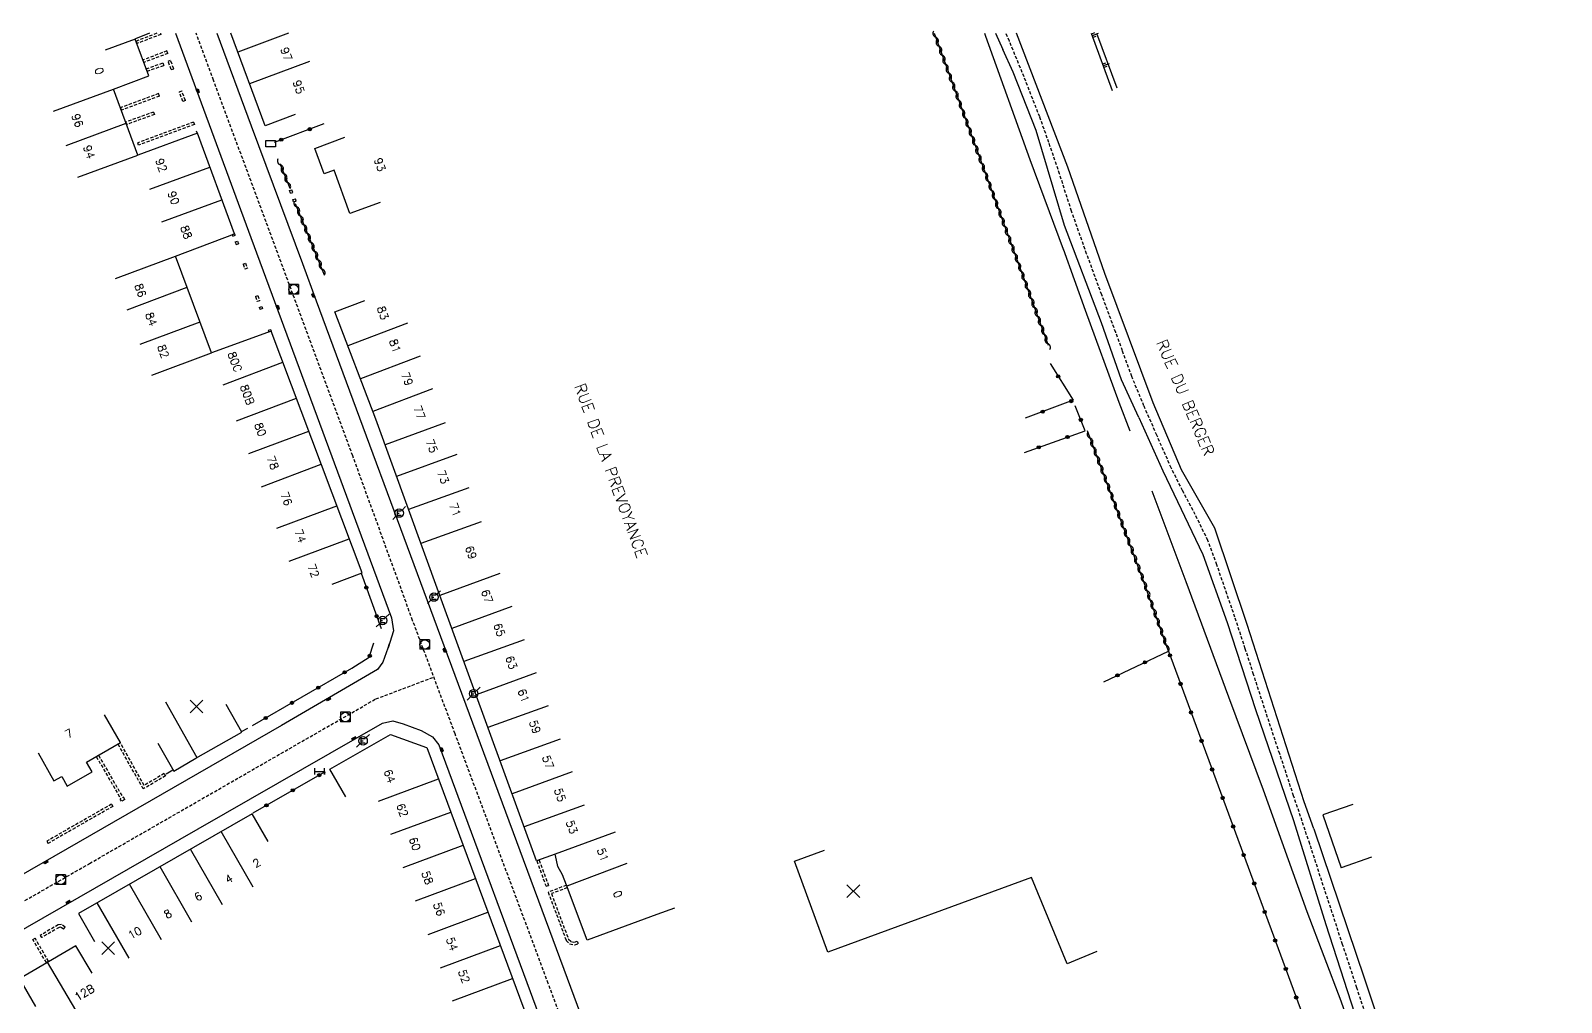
# Model space of a CAD drawing. Header units: millimetres. Extents: x 79000 to 80000, y 143000 to 144000.
# Drawn here: x 79743.2 to 79982.4, y 143848.5 to 144000.4 of the extents above; entities that cross this region are included whole.
import ezdxf
from ezdxf.enums import TextEntityAlignment as Align

# ---------------------------------------------------------------- set-up
doc = ezdxf.new("R2010")
doc.units = ezdxf.units.MM
doc.linetypes.add('DASHED', pattern=[0.75, 0.5, -0.25])
doc.layers.get('0').update_dxf_attribs({"linetype": 'CONTINUOUS'})
for name, color, linetype in [('W0001', 6, 'DASHED'), ('W0008', 7, 'CONTINUOUS'), ('W0100', 7, 'CONTINUOUS'), ('W0112', 1, 'DASHED'), ('W0211', 2, 'CONTINUOUS'), ('W0302', 3, 'CONTINUOUS'), ('W0310', 3, 'CONTINUOUS'), ('W0322', 7, 'CONTINUOUS'), ('W0400', 7, 'CONTINUOUS'), ('W0420', 7, 'CONTINUOUS'), ('W0471', 7, 'CONTINUOUS'), ('W0989', 7, 'CONTINUOUS'), ('W0991', 7, 'CONTINUOUS'), ('W1102', 7, 'CONTINUOUS'), ('W1471', 7, 'CONTINUOUS'), ('W1474', 7, 'CONTINUOUS')]:
    doc.layers.add(name, color=color, linetype=linetype)
doc.styles.get("Standard").update_dxf_attribs({"font": 'romans.shx', "width": 0.85})

# ---------------------------------------------------------------- blocks, each defined once
blk = doc.blocks.new('T420')
for p, q in [((0.75, 0.75), (-0.75, 0.75)), ((-0.75, 0.75), (-0.75, -0.75)), ((0.75, 0.75), (0.75, -0.75)), ((0.75, -0.75), (-0.75, -0.75))]:
    blk.add_line(p, q)
blk.add_ellipse((0, 0), major_axis=(-0.53, 0.53), ratio=1, start_param=3.926991, end_param=10.210176)
blk = doc.blocks.new('T400')
for p, q in [((-0.15, 0.3), (0.15, 0.3)), ((-0.15, -0.25), (-0.15, 0.3)), ((-0.15, 0.15), (0.15, 0.15)), ((-0.15, 0), (0.15, 0)), ((0.15, 0.3), (0.15, -0.25)), ((-0.15, -0.15), (0.15, -0.15)), ((-0.15, -0.25), (-0.15, -0.3)), ((-0.15, -0.3), (0.15, -0.3)), ((0.15, -0.3), (0.15, -0.25))]:
    blk.add_line(p, q)
blk = doc.blocks.new('T471')
for p, q in [((-0.333334, 0.333334), (-0.333334, -0.333334)), ((-0.333334, 0.333334), (0.333334, 0.333334)), ((-0.333334, 0), (0, 0)), ((0.500001, 0.500001), (1.000002, 1.000002)), ((-0.500001, -0.500001), (-1.000002, -1.000002)), ((-0.333334, -0.333334), (0.333334, -0.333334))]:
    blk.add_line(p, q)
blk.add_ellipse((0, 0), major_axis=(0.471405, 0.471405), ratio=1, start_param=5.4977871438, end_param=11.780972451)
blk = doc.blocks.new('t991o')
at = {"color": 0, "linetype": 'Continuous'}
for p, q in [((-1, 1), (1, -1)), ((-1, -1), (1, 1))]:
    blk.add_line(p, q, dxfattribs=at)
blk = doc.blocks.new('t322o')
at = {"color": 0, "linetype": 'Continuous'}
for radius in [0.25, 0.15]:
    blk.add_circle((0, 0), radius, dxfattribs=at)
blk = doc.blocks.new('t310o')
at = {"color": 0, "linetype": 'Continuous'}
for centre, start, end in [((-0.5, 0.38), 216.8699, 323.1304), ((0.5, -0.37), 36.8699, 143.1303)]:
    blk.add_arc(centre, 0.625, start, end, dxfattribs=at)
blk = doc.blocks.new('t211o')
at = {"color": 0, "linetype": 'Continuous'}
for p, q in [((-0.29, 0.5), (-0.29, 0)), ((0, 1), (0, 0)), ((0.29, 0.5), (0.29, 0))]:
    blk.add_line(p, q, dxfattribs=at)
blk = doc.blocks.new('T1471')
at = {"color": 0, "linetype": 'Continuous', "flags": 128}
blk.add_lwpolyline([(-0.75, -0.5), (-0.75, 0.5), (0.75, 0.5), (0.75, -0.5), (-0.75, -0.5)], dxfattribs=at)
blk = doc.blocks.new('T1474')
at = {"color": 0, "linetype": 'Continuous', "flags": 128}
for points in [[(-0.75, -0.5), (-0.75, 0.5)], [(-0.75, 0), (0.75, 0)], [(0.75, 0), (0.75, -0.5), (0.75, 0.5)]]:
    blk.add_lwpolyline(points, dxfattribs=at)

msp = doc.modelspace()

# ---------------------------------------------------------------- linework, layer by layer
at = {"layer": 'W0001'}
for points in [[(79879.2, 143703.41), (79868.32, 143732.67), (79857.21, 143762.43), (79844.23, 143797.23), (79824.12, 143851.49), (79809.56, 143890.52), (79802.92, 143908.25), (79793.56, 143933.98), (79771.83, 143992.66), (79769.09, 144000)], [(79953.66, 143841.12), (79950.46, 143850.81), (79948.24, 143857.57), (79945.91, 143864.67), (79943.09, 143873.33), (79940.58, 143880.83), (79938.4, 143887.4), (79936.03, 143894.52), (79934.33, 143899.78), (79933.02, 143903.82), (79931.41, 143908.76), (79930.16, 143912.37), (79928.58, 143916.94), (79927.18, 143920.75), (79925.21, 143924.77), (79923.23, 143928.53), (79921.45, 143932.07), (79919.21, 143937.17), (79917.19, 143941.78), (79915.29, 143946.35), (79913.83, 143950.38), (79912.79, 143953.25), (79910.6, 143959.14), (79908.24, 143965.53), (79905.87, 143972.21), (79904.01, 143978.02), (79902.35, 143982.91), (79900.9, 143986.93), (79898.46, 143993.19), (79896.16, 143998.77), (79895.62, 144000)], [(79716.34, 143849.52), (79752.44, 143870.25), (79797.2, 143895.98), (79806.24, 143899.38)]]:
    msp.add_lwpolyline(points, dxfattribs=at)
at = {"layer": 'W0008'}
for p, q in [((79896.74, 143993.94), (79895.14, 143997.46)), ((79916.38, 143939.95), (79913.68, 143945.84)), ((79943.72, 143875.68), (79942.25, 143879.87))]:
    msp.add_line(p, q, dxfattribs=at)
for points in [[(79765.9, 144000), (79769.53, 143990.12), (79777.66, 143968.11), (79799.65, 143908.64), (79799.94, 143906.6), (79799.09, 143903.95), (79799.31, 143904.64), (79798.29, 143901.74), (79797.44, 143900.55), (79782.45, 143891.84), (79745.16, 143870.36), (79714.21, 143852.58)], [(79772.34, 144000), (79777.72, 143985.52), (79785.7, 143964.03), (79787.86, 143958.21), (79807.82, 143904.34), (79827.08, 143852.31), (79848.43, 143794.67), (79870.53, 143735.49), (79881.46, 143706), (79882.27, 143704.24)], [(79893.98, 144000), (79895.14, 143997.46)], [(79942.25, 143879.87), (79933.3, 143907.62), (79928.29, 143922.65), (79923.05, 143931.77), (79918.61, 143942.26), (79911.08, 143962.44), (79905.31, 143979.06), (79897.26, 144000)], [(79913.68, 143945.84), (79910.56, 143954.75), (79904.76, 143969.94), (79900.34, 143984.82), (79896.74, 143993.94)], [(79916.38, 143939.95), (79920.16, 143931.61), (79926.38, 143918.52), (79930.18, 143907.94), (79934.6, 143894.31), (79940.54, 143876.95), (79945.63, 143860.72), (79951.22, 143843.33), (79956.52, 143828.1), (79961.76, 143813.04), (79970.47, 143791.1), (79976.35, 143776.01), (79979.83, 143766.72)], [(79718.46, 143846.46), (79769.41, 143875.67), (79798.23, 143892.17), (79799.84, 143892.53), (79801.44, 143892.09), (79804.24, 143891.03), (79806.05, 143890.06), (79807.01, 143888.82), (79824.28, 143842.23), (79846.24, 143783.12), (79875.47, 143704.79), (79876.22, 143702.37)], [(79943.72, 143875.68), (79951.64, 143852.23), (79959.08, 143829.78), (79967.25, 143806.91), (79973.75, 143789.91), (79978.26, 143777.93), (79982.42, 143767.66)]]:
    msp.add_lwpolyline(points, dxfattribs=at)
at = {"layer": 'W0100'}
for points in [[(79784.59, 143987.31), (79779.91, 143985.56), (79774.51, 144000)], [(79790.35, 143913.91), (79795.03, 143915.67), (79780.83, 143953.46), (79771.52, 143950.07), (79765.86, 143965.17), (79775.12, 143968.67), (79769.3, 143984.39), (79760, 143980.98), (79756.21, 143991.29), (79761.7, 143993.35), (79759.59, 143999.08), (79754.9, 143997.35)], [(79797.83, 143973.57), (79793.13, 143971.86), (79790.67, 143978.63), (79789.1, 143978.05), (79787.63, 143982.01), (79792.31, 143983.75)], [(79843.82, 143863.27), (79841.09, 143862.29), (79830.21, 143858.26), (79826.96, 143866.85), (79826.32, 143868.48), (79825.59, 143869.8), (79825.42, 143870.77), (79825.2, 143871.72), (79822.28, 143870.67), (79807.17, 143912.16), (79797.16, 143939.7), (79790.77, 143956.46), (79795.44, 143958.24)], [(79763.11, 143889.03), (79765.62, 143884.7), (79769.06, 143886.7), (79776.23, 143890.76), (79773.77, 143895.11)], [(79744.42, 143887.52), (79746.89, 143883.18), (79748.09, 143883.86), (79748.95, 143882.36), (79752.84, 143884.57), (79751.96, 143886.11), (79757.27, 143889.16), (79754.78, 143893.5)], [(79792.51, 143880.65), (79790.01, 143884.98), (79799.48, 143890.42), (79805.1, 143888.37), (79805.14, 143888.39), (79833.58, 143811.75), (79853.74, 143757.56), (79865.46, 143725.96), (79864.32, 143725.46), (79865.21, 143723.02), (79866.43, 143723.42), (79874.48, 143701.73)], [(79780.34, 143873.68), (79777.85, 143878.01), (79750.71, 143862.42), (79753.21, 143858.08)], [(79909.81, 143856.5), (79905.19, 143854.59), (79899.62, 143868.08), (79867.82, 143856.4), (79862.6, 143870.59), (79867.29, 143872.32)], [(79752.84, 143853.09), (79750.31, 143857.4), (79741.48, 143852.21), (79744.01, 143847.9)]]:
    msp.add_lwpolyline(points, dxfattribs=at)
at = {"layer": 'W0112'}
for p, q in [((79762.94, 144000), (79759.72, 143998.79)), ((79759.72, 143998.79), (79759.86, 143998.41)), ((79764.68, 143996.87), (79764.54, 143997.25)), ((79760.79, 143995.83), (79760.93, 143995.45)), ((79763.9, 143995.37), (79764.03, 143994.99)), ((79764.73, 143995.65), (79765.1, 143995.79)), ((79761.44, 143994.07), (79761.3, 143994.45)), ((79765.22, 143994.32), (79765.59, 143994.46)), ((79763.35, 143990.2), (79763.22, 143990.58)), ((79766.48, 143990.85), (79766.86, 143990.99)), ((79757.29, 143988.37), (79757.43, 143987.99)), ((79762.45, 143987.7), (79762.58, 143987.33)), ((79767.42, 143989.48), (79767.04, 143989.34)), ((79758.25, 143985.75), (79758.12, 143986.13)), ((79768.7, 143986.12), (79768.84, 143985.75)), ((79760.12, 143982.52), (79759.98, 143982.9)), ((79783.7, 143975.42), (79784.07, 143975.56)), ((79783.85, 143975), (79784.23, 143975.14)), ((79784.22, 143974.03), (79784.61, 143974.13)), ((79784.32, 143973.65), (79784.71, 143973.74)), ((79775.12, 143968.67), (79774.75, 143968.52)), ((79774.83, 143968.32), (79775.2, 143968.47)), ((79775.18, 143967.4), (79775.56, 143967.53)), ((79775.34, 143966.97), (79775.72, 143967.1)), ((79776.43, 143963.94), (79776.81, 143964.08)), ((79777.1, 143963.29), (79776.73, 143963.15)), ((79778.35, 143958.86), (79778.72, 143959)), ((79779.02, 143958.2), (79778.64, 143958.06)), ((79778.97, 143957.15), (79779.35, 143957.28)), ((79779.45, 143956.99), (79779.08, 143956.85)), ((79780.76, 143953.66), (79780.38, 143953.53)), ((79780.45, 143953.33), (79780.83, 143953.46)), ((79756.91, 143888.92), (79757.26, 143889.11)), ((79753.5, 143886.96), (79753.85, 143887.16)), ((79753.5, 143886.96), (79757.31, 143880.36)), ((79753.85, 143887.16), (79757.66, 143880.56)), ((79764.13, 143884.31), (79764.33, 143883.97)), ((79757.31, 143880.36), (79757.23, 143880.32)), ((79757.43, 143879.97), (79757.23, 143880.32)), ((79757.76, 143880.61), (79757.66, 143880.56)), ((79757.95, 143880.26), (79757.76, 143880.61)), ((79755.89, 143879.52), (79756.09, 143879.18)), ((79745.76, 143873.74), (79745.96, 143873.39)), ((79822.7, 143870.79), (79822.32, 143870.66)), ((79822.32, 143870.66), (79823.77, 143866.68)), ((79822.7, 143870.79), (79824.14, 143866.82)), ((79823.77, 143866.68), (79824.14, 143866.82)), ((79826.95, 143866.84), (79827.09, 143866.46)), ((79743.59, 143858.35), (79743.94, 143858.56)), ((79744.74, 143859.02), (79744.95, 143858.67)), ((79748.4, 143859.98), (79748.63, 143860.31)), ((79828.65, 143858.1), (79828.79, 143857.73)), ((79745.7, 143854.76), (79746.05, 143854.96))]:
    msp.add_line(p, q, dxfattribs=at)
for points in [[(79763.54, 144000), (79763.59, 143999.82), (79759.86, 143998.41)], [(79764.54, 143997.25), (79760.79, 143995.83)], [(79764.68, 143996.87), (79760.93, 143995.45)], [(79761.3, 143994.45), (79763.9, 143995.37)], [(79761.44, 143994.07), (79764.03, 143994.99)], [(79765.22, 143994.32), (79764.73, 143995.65)], [(79765.59, 143994.46), (79765.1, 143995.79)], [(79763.22, 143990.58), (79757.29, 143988.37)], [(79763.35, 143990.2), (79757.43, 143987.99)], [(79767.04, 143989.34), (79766.48, 143990.85)], [(79767.42, 143989.48), (79766.86, 143990.99)], [(79762.45, 143987.7), (79758.12, 143986.13)], [(79762.58, 143987.33), (79758.25, 143985.75)], [(79768.7, 143986.12), (79759.98, 143982.9)], [(79768.84, 143985.75), (79760.12, 143982.52)], [(79769.36, 143984.26), (79769.18, 143984.73)], [(79783.85, 143975), (79783.7, 143975.42)], [(79784.23, 143975.14), (79784.07, 143975.56)], [(79784.32, 143973.65), (79784.22, 143974.03)], [(79784.71, 143973.74), (79784.61, 143974.13)], [(79775.12, 143968.67), (79775.2, 143968.47)], [(79774.75, 143968.52), (79774.83, 143968.32)], [(79775.18, 143967.4), (79775.34, 143966.97)], [(79775.56, 143967.53), (79775.72, 143967.1)], [(79776.43, 143963.94), (79776.73, 143963.15)], [(79776.81, 143964.08), (79777.1, 143963.29)], [(79778.72, 143959), (79779.02, 143958.2)], [(79778.35, 143958.86), (79778.64, 143958.06)], [(79778.97, 143957.15), (79779.08, 143956.85)], [(79779.35, 143957.28), (79779.45, 143956.99)], [(79780.38, 143953.53), (79780.45, 143953.33)], [(79780.76, 143953.66), (79780.83, 143953.46)], [(79764.33, 143883.97), (79760.84, 143881.9), (79756.91, 143888.92)], [(79764.13, 143884.31), (79760.99, 143882.46), (79757.26, 143889.11)], [(79788.86, 143884.35), (79789.3, 143884.56)], [(79757.95, 143880.26), (79757.43, 143879.97)], [(79755.89, 143879.52), (79745.76, 143873.74)], [(79756.09, 143879.18), (79745.96, 143873.39)], [(79826.95, 143866.84), (79824.1, 143865.77), (79826.93, 143858.22), (79827.46, 143857.7), (79828.26, 143857.53), (79828.79, 143857.73)], [(79827.09, 143866.46), (79824.61, 143865.54), (79827.27, 143858.44), (79827.65, 143858.06), (79828.23, 143857.94), (79828.65, 143858.1)], [(79746.05, 143854.96), (79743.94, 143858.56)], [(79748.63, 143860.31), (79748.05, 143860.71), (79747.56, 143860.67), (79744.74, 143859.02)], [(79748.4, 143859.98), (79747.94, 143860.3), (79747.69, 143860.27), (79744.95, 143858.67)], [(79745.7, 143854.76), (79743.59, 143858.35)]]:
    msp.add_lwpolyline(points, dxfattribs=at)
at = {"layer": 'W0211'}
for points in [[(79908.96, 144000), (79912.22, 143991.05)], [(79909.8, 144000), (79912.97, 143991.46)]]:
    msp.add_lwpolyline(points, dxfattribs=at)
at = {"layer": 'W0302'}
for p, q in [((79918.49, 143928.45), (79918.49, 143928.45)), ((79949.84, 143879.49), (79945.12, 143877.85)), ((79945.12, 143877.85), (79948, 143869.59)), ((79952.73, 143871.24), (79948, 143869.59))]:
    msp.add_line(p, q, dxfattribs=at)
for points in [[(79892.28, 144000), (79892.45, 143999.55), (79899.38, 143980.29), (79904.59, 143966.27), (79904.57, 143966.33), (79908.03, 143956.75), (79913.25, 143942.34), (79913.27, 143942.36), (79915.01, 143937.87)], [(79976.9, 143769.19), (79963.15, 143806.95), (79956.36, 143825.67), (79952.84, 143834.81), (79948.03, 143848.74), (79942.72, 143862.71), (79935.85, 143881.73), (79930.44, 143896.23), (79923.81, 143914.29), (79918.49, 143928.45)]]:
    msp.add_lwpolyline(points, dxfattribs=at)
at = {"layer": 'W0310'}
for p, q in [((79884.42, 144000), (79902.24, 143951.25)), ((79783.79, 143975.74), (79782.21, 143979.58)), ((79789.17, 143962.21), (79784.63, 143973.33))]:
    msp.add_line(p, q, dxfattribs=at)
for points in [[(79921.03, 143903.41), (79917.19, 143914.29), (79908.36, 143937.85)], [(79765.47, 143884.86), (79764.4, 143884.2)]]:
    msp.add_lwpolyline(points, dxfattribs=at)
at = {"layer": 'W0322'}
for p, q in [((79761.82, 144000), (79759.64, 143999.12)), ((79789.07, 143985.83), (79781.28, 143982.96)), ((79794.9, 143915.6), (79798.01, 143906.98)), ((79777.11, 143891.36), (79776.15, 143890.83)), ((79778.02, 143878.15), (79788.86, 143884.35))]:
    msp.add_line(p, q, dxfattribs=at)
for points in [[(79902.52, 143948.39), (79906.13, 143942.64), (79898.62, 143939.86)], [(79898.53, 143934.5), (79908, 143937.89), (79906.47, 143941.79)], [(79777.91, 143891.8), (79793.44, 143900.77), (79796.16, 143902.49), (79796.88, 143904.75)], [(79910.9, 143898.64), (79921.03, 143903.41), (79972.45, 143764.03)]]:
    msp.add_lwpolyline(points, dxfattribs=at)
at = {"layer": 'W1102'}
for p, q in [((79783.52, 144000), (79775.62, 143997.05)), ((79786.83, 143995.61), (79777.46, 143992.1)), ((79746.82, 143987.84), (79756.21, 143991.29)), ((79748.79, 143982.49), (79758.18, 143985.94)), ((79750.62, 143977.53), (79760, 143980.98)), ((79761.87, 143975.62), (79771.24, 143979.1)), ((79763.76, 143970.52), (79773.14, 143974)), ((79756.49, 143961.66), (79765.86, 143965.17)), ((79758.32, 143956.8), (79767.68, 143960.31)), ((79760.34, 143951.4), (79769.71, 143954.91)), ((79802.14, 143954.7), (79792.8, 143951.14)), ((79762.16, 143946.56), (79771.52, 143950.07)), ((79804.1, 143949.55), (79794.76, 143945.99)), ((79773.3, 143945.08), (79782.66, 143948.6)), ((79775.42, 143939.45), (79784.78, 143942.96)), ((79806.05, 143944.44), (79796.71, 143940.88)), ((79777.34, 143934.31), (79786.71, 143937.83)), ((79808.01, 143939.11), (79798.62, 143935.69)), ((79809.81, 143934.16), (79800.42, 143930.74)), ((79779.29, 143929.12), (79788.65, 143932.64)), ((79811.7, 143928.98), (79802.3, 143925.56)), ((79781.73, 143922.64), (79791.09, 143926.16)), ((79813.63, 143923.67), (79804.23, 143920.25)), ((79783.66, 143917.48), (79793.03, 143921)), ((79816.57, 143915.57), (79807.17, 143912.16)), ((79818.45, 143910.42), (79809.05, 143906.99)), ((79820.34, 143905.23), (79810.94, 143901.81)), ((79822.23, 143900.04), (79812.83, 143896.61)), ((79764.3, 143895.5), (79769.23, 143886.8)), ((79824.1, 143894.9), (79814.7, 143891.48)), ((79825.99, 143889.7), (79816.6, 143886.28)), ((79797.6, 143879.99), (79806.97, 143883.46)), ((79827.87, 143884.55), (79818.48, 143881.12)), ((79799.52, 143874.81), (79808.89, 143878.29)), ((79829.75, 143879.39), (79820.35, 143875.96)), ((79777.99, 143866.56), (79773.01, 143875.23)), ((79801.44, 143869.62), (79810.82, 143873.1)), ((79834.59, 143875.14), (79825.2, 143871.72)), ((79773.21, 143863.81), (79768.22, 143872.48)), ((79768.44, 143861.07), (79763.46, 143869.74)), ((79836.37, 143870.24), (79827.01, 143866.71)), ((79763.67, 143858.33), (79758.69, 143867)), ((79803.38, 143864.4), (79812.76, 143867.88)), ((79758.63, 143855.43), (79753.64, 143864.1)), ((79805.33, 143859.15), (79814.7, 143862.63)), ((79807.27, 143853.93), (79816.64, 143857.41)), ((79750.96, 143846.19), (79745.89, 143854.81)), ((79809.18, 143848.78), (79818.55, 143852.26))]:
    msp.add_line(p, q, dxfattribs=at)

# ---------------------------------------------------------------- block references
at = {"layer": 'W0211', "rotation": 290.0133094614849}
for p in [(79909.1, 143999.61), (79910.81, 143994.91)]:
    msp.add_blockref('t211o', p, dxfattribs=at)
at = {"layer": 'W0310'}
for p, rotation in [((79884.64, 143999.4), 290.0794824255743), ((79885.15, 143997.99), 290.0794824255743), ((79885.67, 143996.58), 290.0794824255743), ((79886.18, 143995.17), 290.0794824255743), ((79886.7, 143993.76), 290.0794824255743), ((79887.21, 143992.35), 290.0794824255743), ((79887.73, 143990.95), 290.0794824255743), ((79888.24, 143989.54), 290.0794824255743), ((79888.76, 143988.13), 290.0794824255743), ((79889.27, 143986.72), 290.0794824255743), ((79889.79, 143985.31), 290.0794824255743), ((79890.3, 143983.9), 290.0794824255743), ((79890.82, 143982.49), 290.0794824255743), ((79891.33, 143981.08), 290.0794824255743), ((79891.85, 143979.67), 290.0794824255743), ((79782.27, 143979.44), 112.3936750241969), ((79782.84, 143978.05), 112.3936750241969), ((79892.36, 143978.27), 290.0794824255743), ((79783.41, 143976.67), 112.3936750241969), ((79892.88, 143976.86), 290.0794824255743), ((79893.39, 143975.45), 290.0794824255743), ((79784.82, 143972.86), 112.1966275062387), ((79893.91, 143974.04), 290.0794824255743), ((79894.42, 143972.63), 290.0794824255743), ((79785.39, 143971.47), 112.1966275062387), ((79785.95, 143970.08), 112.1966275062387), ((79894.94, 143971.22), 290.0794824255743), ((79786.52, 143968.69), 112.1966275062387), ((79895.45, 143969.81), 290.0794824255743), ((79895.97, 143968.4), 290.0794824255743), ((79787.09, 143967.3), 112.1966275062387), ((79787.65, 143965.92), 112.1966275062387), ((79896.48, 143966.99), 290.0794824255743), ((79897, 143965.59), 290.0794824255743), ((79788.22, 143964.53), 112.1966275062387), ((79788.79, 143963.14), 112.1966275062387), ((79897.51, 143964.18), 290.0794824255743), ((79898.03, 143962.77), 290.0794824255743), ((79898.54, 143961.36), 290.0794824255743), ((79899.06, 143959.95), 290.0794824255743), ((79899.57, 143958.54), 290.0794824255743), ((79900.09, 143957.13), 290.0794824255743), ((79900.6, 143955.73), 290.0794824255743), ((79901.12, 143954.32), 290.0794824255743), ((79901.63, 143952.91), 290.0794824255743), ((79902.15, 143951.5), 290.0794824255743), ((79908.78, 143936.73), 110.5500183909717), ((79909.31, 143935.33), 110.5500183909717), ((79909.84, 143933.92), 110.5500183909717), ((79910.36, 143932.52), 110.5500183909717), ((79910.89, 143931.11), 110.5500183909717), ((79911.42, 143929.71), 110.5500183909717), ((79911.94, 143928.3), 110.5500183909717), ((79912.47, 143926.9), 110.5500183909717), ((79912.99, 143925.49), 110.5500183909717), ((79913.52, 143924.09), 110.5500183909717), ((79914.05, 143922.68), 110.5500183909717), ((79914.57, 143921.28), 110.5500183909717), ((79915.1, 143919.88), 110.5500183909717), ((79915.63, 143918.47), 110.5500183909717), ((79916.15, 143917.07), 110.5500183909717), ((79916.68, 143915.66), 110.5500183909717), ((79917.21, 143914.26), 109.4385104614673), ((79917.71, 143912.84), 109.4385104614673), ((79918.2, 143911.43), 109.4385104614673), ((79918.7, 143910.01), 109.4385104614673), ((79919.2, 143908.6), 109.4385104614673), ((79919.7, 143907.18), 109.4385104614673), ((79920.2, 143905.77), 109.4385104614673), ((79920.7, 143904.36), 109.4385104614673)]:
    msp.add_blockref('t310o', p, dxfattribs=dict(at, rotation=rotation))
at = {"layer": 'W0322'}
for p, rotation in [((79786.85, 143985.01), 200.2164791411819), ((79782.39, 143983.37), 200.2164791411819), ((79903.79, 143946.38), 302.096533515144), ((79905.82, 143942.52), 200.3049466378309), ((79901.37, 143940.87), 200.3049466378309), ((79907.33, 143939.58), 111.4330937853075), ((79900.77, 143935.3), 19.68568038886677), ((79905.24, 143936.9), 19.68568038886677), ((79795.7, 143913.37), 289.8283075318099), ((79797.31, 143908.9), 289.8283075318099), ((79796.23, 143902.7), 72.20653891881625), ((79917.35, 143901.68), 25.24479049899157), ((79921.26, 143902.78), 290.2477075266885), ((79792.3, 143900.12), 30.03888176232262), ((79913.05, 143899.65), 25.24479049899157), ((79788.19, 143897.74), 30.03888176232262), ((79922.91, 143898.32), 290.2477075266885), ((79784.08, 143895.36), 30.03888176232262), ((79779.97, 143892.98), 30.03888176232262), ((79924.55, 143893.86), 290.2477075266885), ((79926.2, 143889.41), 290.2477075266885), ((79927.84, 143884.95), 290.2477075266885), ((79788.33, 143884.05), 29.74653595312085), ((79784.21, 143881.69), 29.74653595312085), ((79929.49, 143880.5), 290.2477075266885), ((79780.08, 143879.33), 29.74653595312085), ((79931.13, 143876.04), 290.2477075266885), ((79932.77, 143871.58), 290.2477075266885), ((79934.42, 143867.13), 290.2477075266885), ((79936.06, 143862.67), 290.2477075266885), ((79937.7, 143858.21), 290.2477075266885), ((79939.35, 143853.76), 290.2477075266885), ((79940.99, 143849.3), 290.2477075266885)]:
    msp.add_blockref('t322o', p, dxfattribs=dict(at, rotation=rotation))
at = {"layer": 'W0400'}
for p, rotation in [((79769.37, 143991.01), 20.08825823268326), ((79787.4, 143959.02), 200.1161134144912), ((79781.87, 143957.16), 19.99600831714648), ((79807.95, 143903.58), 200.127510989794), ((79789.82, 143895.95), 119.5922562601417), ((79793.78, 143889.8), 119.602415693529), ((79807.46, 143888.02), 20.18828139892477), ((79745.65, 143870.47), 118.8107236095083), ((79749.12, 143864.21), 119.3778101837547)]:
    msp.add_blockref('T400', p, dxfattribs=dict(at, rotation=rotation))
at = {"layer": 'W0420'}
for p in [(79784.35, 143959.98), (79804.82, 143904.48), (79792.41, 143893.13), (79747.93, 143867.73)]:
    msp.add_blockref('T420', p, dxfattribs=at)
at = {"layer": 'W0471'}
for p in [(79800.82, 143925.02), (79806.26, 143911.89), (79798.24, 143908.23), (79812.47, 143896.79), (79795.18, 143889.43)]:
    msp.add_blockref('T471', p, dxfattribs=at)
at = {"layer": 'W0991', "rotation": 90}
for p in [(79769.15, 143894.79), (79871.78, 143865.91), (79755.35, 143857.01)]:
    msp.add_blockref('t991o', p, dxfattribs=at)
at = {"layer": 'W1471'}
msp.add_blockref('T1471', (79780.76, 143982.74), dxfattribs=at)
at = {"layer": 'W1474'}
msp.add_blockref('T1474', (79788.39, 143884.64), dxfattribs=at)

# ---------------------------------------------------------------- texts
at = {"layer": 'W0989'}
for s, rotation, p in [('RUE DU BERGER', 292.9727, (79923.69, 143943.08)), ('RUE DE LA PREVOYANCE', 289.9985, (79833.92, 143931.66))]:
    msp.add_text(s, height=1.75, rotation=rotation, dxfattribs=at).set_placement(p, align=Align.MIDDLE)
at = {"layer": 'W0991'}
for s, rotation, p in [('97', 290.4967, (79783.2, 143996.75)), ('0', 290.1966, (79753.96, 143994.11)), ('95', 290.495, (79785.12, 143991.61)), ('96', 290.1946, (79750.56, 143986.37)), ('94', 290.1903, (79752.37, 143981.45)), ('92', 290.3799, (79763.67, 143979.38)), ('93', 290.0395, (79797.81, 143979.47)), ('90', 290.3795, (79765.57, 143974.28)), ('88', 290.3824, (79767.56, 143968.92)), ('86', 290.5612, (79760.39, 143959.82)), ('83', 290.1702, (79798.28, 143956.3)), ('84', 290.5573, (79762.08, 143955.32)), ('81', 290.1699, (79800.18, 143951.15)), ('82', 290.5556, (79763.96, 143950.29)), ('80C', 290.5782, (79775.16, 143948.66)), ('79', 290.1702, (79802.08, 143945.98)), ('80B', 290.5784, (79777.09, 143943.52)), ('77', 290.1704, (79804, 143940.74)), ('80', 290.5776, (79779.13, 143938.08)), ('75', 290.1702, (79805.93, 143935.48)), ('78', 290.5776, (79781.09, 143932.88)), ('73', 290.1706, (79807.7, 143930.66)), ('76', 290.5789, (79783.2, 143927.24)), ('71', 290.1706, (79809.59, 143925.53)), ('74', 290.5782, (79785.38, 143921.43)), ('69', 290.1701, (79812.04, 143918.85)), ('72', 290.5758, (79787.42, 143916)), ('67', 290.1697, (79814.55, 143912.01)), ('65', 290.1701, (79816.48, 143906.77)), ('63', 290.17, (79818.36, 143901.66)), ('61', 290.1702, (79820.26, 143896.48)), ('59', 290.1706, (79822.05, 143891.59)), ('7', 29.7067, (79749.24, 143890.58)), ('57', 290.1702, (79824.08, 143886.09)), ('64', 290.3774, (79799.34, 143883.9)), ('55', 290.1723, (79825.96, 143880.97)), ('62', 290.3779, (79801.32, 143878.59)), ('53', 290.1742, (79827.8, 143875.95)), ('60', 290.3779, (79803.27, 143873.33)), ('2', 29.8943, (79778.56, 143870.35)), ('51', 290.6856, (79832.65, 143871.62)), ('4', 29.892, (79774.22, 143867.85)), ('58', 290.3779, (79805.24, 143868.03)), ('6', 29.8927, (79769.42, 143865.09)), ('0', 290.6848, (79834.98, 143865.45)), ('56', 290.3778, (79807.06, 143863.12)), ('8', 29.8928, (79764.68, 143862.37)), ('10', 29.892, (79759.52, 143859.4)), ('54', 290.3778, (79809.09, 143857.67)), ('52', 290.3777, (79810.97, 143852.61)), ('12B', 30.452, (79751.65, 143850.07))]:
    msp.add_text(s, height=1.25, rotation=rotation, dxfattribs=at).set_placement(p, align=Align.MIDDLE)

doc.saveas('drawing.dxf')
